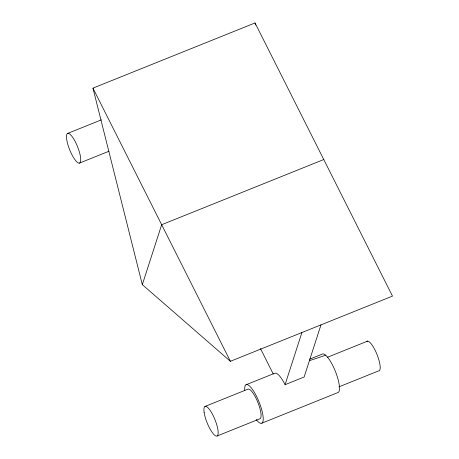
<?xml version="1.0" encoding="UTF-8"?>
<svg xmlns="http://www.w3.org/2000/svg" width="459" height="459" viewBox="0 0 459 459"><rect width="100%" height="100%" fill="white"/><g stroke="black" fill="none" stroke-linecap="round" stroke-linejoin="round"><path stroke-width="0.69" d="M142.319 284.643L92.947 88.139L255.038 22.95L392.491 296.112L230.395 361.302L142.319 284.643L161.671 224.721L323.767 159.531M245.972 384.803L274.574 373.299L276.094 373.127L278.016 374.401A20.781 5.502 68.1 0 1 285.073 384.676L301.907 332.54M320.979 324.869L304.139 377.005L285.073 384.676M67.829 133.351L101.364 119.862M79.39 163.123A15.985 4.229 68.1 0 0 74.352 140.012A15.985 4.229 68.1 0 0 67.089 141.573A15.985 4.229 68.1 0 0 79.39 163.123L108.984 151.223M309.613 359.208L322.252 354.124A20.781 5.497 68.1 0 1 334.972 370.361A20.781 5.497 68.1 0 1 338.208 392.456L261.928 423.135M204.903 406.485L247.814 389.226A15.985 4.229 68.1 0 1 257.597 401.717A15.985 4.229 68.1 0 1 260.087 418.711L217.182 435.97M327.37 357.309L367.636 341.112M338.885 386.868L378.491 370.941A15.985 4.229 68.1 0 0 376.954 354.359A15.985 4.229 68.1 0 0 366.621 341.548M309.406 360.694L325.689 355.226M260.442 348.519L273.3 374.074M92.947 88.139L230.395 361.302M255.038 22.95L255.565 25.033M244.733 390.546A20.781 5.497 68.1 0 1 252.456 389.404A20.781 5.497 68.1 0 1 263.036 416.124A20.781 5.497 68.1 0 1 256.237 419.595M204.123 412.394A15.985 4.229 68.1 0 0 216.028 436.05A15.985 4.229 68.1 0 0 212.976 415.234A15.985 4.229 68.1 0 0 204.123 412.394"/></g></svg>
